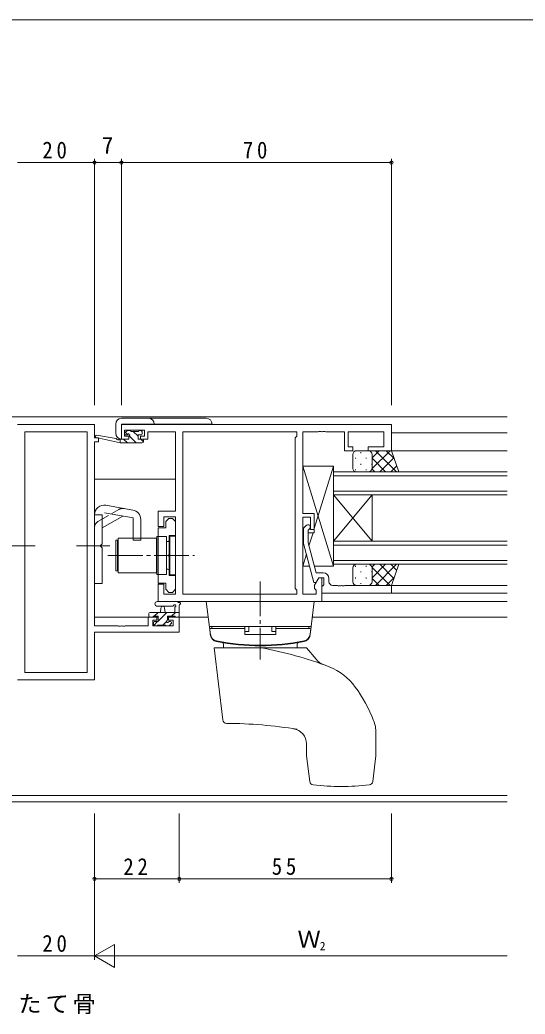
# Model space of a CAD drawing. Units: millimetres on the paper. Extents: x -420 to 373, y -297 to 267.
# Drawn here: x 61 to 192, y 6.2 to 264.4 of the extents above; entities that cross this region are included whole.
import ezdxf
from ezdxf.enums import TextEntityAlignment as Align

# ---------------------------------------------------------------- set-up
doc = ezdxf.new("R2010")
doc.units = ezdxf.units.MM
doc.linetypes.add('CHAIN2', pattern=[12, 9, -1, 1, -1])
doc.linetypes.add('DASHED3', pattern=[4, 3, -1])
for name, color, linetype, lineweight in [('0-1_YKK_ZWAK', 7, 'Continuous', 9), ('0-3_YKK_11', 7, 'Continuous', 9), ('0-4_YKK_12', 2, 'Continuous', 9), ('0-5_YKK_13', 4, 'Continuous', 9), ('0-7_YKK_D', 6, 'Continuous', 9)]:
    doc.layers.add(name, color=color, linetype=linetype, lineweight=lineweight)
doc.layers.add('0-2_USER1', color=3, linetype='Continuous')
doc.styles.add('ＭＳ ゴシック', font='')
doc.styles.get('ＭＳ ゴシック').set_extended_font_data('MS Gothic')

msp = doc.modelspace()

# ---------------------------------------------------------------- linework, layer by layer
at = {"layer": '0-1_YKK_ZWAK'}
msp.add_line((352.3, 264.4), (-417.7, 264.4), dxfattribs=at)
at = {"layer": '0-3_YKK_11'}
for p, q in [((60.338, 159.339), (80.338, 159.339)), ((80.338, 159.339), (80.338, 155.839)), ((87.338, 155.539), (87.338, 159.339)), ((87.338, 159.339), (157.338, 159.339)), ((88.138, 157.839), (88.138, 156.339)), ((93.338, 157.839), (88.138, 157.839)), ((93.338, 156.339), (93.338, 157.839)), ((138.563, 157.529), (138.38, 157.409)), ((139.113, 157.529), (138.563, 157.529)), ((139.296, 157.409), (139.113, 157.529)), ((139.563, 157.529), (139.38, 157.409)), ((140.113, 157.529), (139.563, 157.529)), ((140.296, 157.409), (140.113, 157.529)), ((157.338, 159.339), (157.338, 152.539)), ((62.268, 157.409), (62.268, 94.969)), ((78.408, 157.409), (62.268, 157.409)), ((78.408, 94.969), (78.408, 157.409)), ((78.408, 94.969), (78.408, 157.409)), ((80.338, 155.839), (81.338, 155.839)), ((81.338, 155.839), (81.338, 154.839)), ((89.238, 155.539), (87.338, 155.539)), ((88.138, 156.339), (89.238, 156.339)), ((89.238, 156.339), (89.238, 155.539)), ((92.238, 156.339), (93.338, 156.339)), ((92.238, 155.539), (92.238, 156.339)), ((94.138, 155.539), (92.238, 155.539)), ((94.138, 157.409), (94.138, 156.609)), ((101.338, 157.409), (94.138, 157.409)), ((94.138, 156.609), (94.138, 155.539)), ((101.338, 136.839), (101.338, 157.409)), ((103.268, 157.409), (132.838, 157.409)), ((103.268, 115.269), (103.268, 157.409)), ((103.268, 115.269), (103.268, 157.409)), ((132.838, 156.339), (132.408, 155.909)), ((132.408, 155.909), (132.408, 116.769)), ((132.838, 157.409), (132.838, 156.339)), ((134.338, 157.409), (134.338, 136.239)), ((138.38, 157.409), (134.338, 157.409)), ((139.38, 157.409), (139.296, 157.409)), ((145.138, 157.409), (140.296, 157.409)), ((145.138, 152.539), (145.138, 157.409)), ((146.138, 157.409), (146.138, 153.539)), ((155.408, 157.409), (146.138, 157.409)), ((155.408, 153.539), (155.408, 157.409)), ((81.338, 154.839), (80.338, 154.839)), ((80.338, 154.839), (80.338, 107.069)), ((147.338, 152.539), (145.138, 152.539)), ((146.138, 153.539), (147.338, 153.539)), ((147.338, 153.539), (147.338, 152.539)), ((151.338, 153.539), (155.408, 153.539)), ((151.338, 152.539), (151.338, 153.539)), ((157.338, 152.539), (151.338, 152.539)), ((96.838, 136.839), (101.338, 136.839)), ((96.838, 132.839), (96.838, 136.839)), ((98.338, 135.339), (98.338, 132.839)), ((101.338, 135.339), (98.338, 135.339)), ((99.638, 134.94), (98.838, 134.14)), ((100.538, 134.94), (99.638, 134.94)), ((101.338, 134.14), (100.538, 134.94)), ((101.338, 115.269), (101.338, 135.339)), ((134.338, 136.239), (137.338, 136.239)), ((134.338, 135.239), (134.338, 115.269)), ((136.338, 135.239), (134.338, 135.239)), ((136.338, 132.039), (136.338, 135.239)), ((137.338, 136.239), (137.338, 132.039)), ((98.338, 132.839), (96.838, 132.839)), ((98.838, 132.515), (96.838, 132.515)), ((96.838, 132.515), (96.838, 118.165)), ((98.838, 134.14), (98.838, 132.515)), ((101.338, 130.54), (101.338, 134.14)), ((135.314, 133.163), (134.538, 132.387)), ((134.538, 132.387), (134.538, 128.442)), ((135.738, 131.89), (136.162, 132.315)), ((135.738, 128.6), (135.738, 131.89)), ((137.338, 132.039), (136.338, 132.039)), ((99.738, 130.54), (101.338, 130.54)), ((99.738, 125.798), (99.738, 130.54)), ((134.538, 128.442), (137.245, 118.339)), ((137.818, 120.839), (135.738, 128.6)), ((99.618, 125.615), (99.738, 125.798)), ((99.618, 125.065), (99.618, 125.615)), ((99.738, 124.881), (99.618, 125.065)), ((99.738, 120.14), (99.738, 124.881)), ((101.338, 120.14), (99.738, 120.14)), ((101.338, 116.54), (101.338, 120.14)), ((137.408, 117.582), (138.538, 119.539)), ((139.638, 120.839), (137.818, 120.839)), ((137.845, 118.339), (138.538, 119.539)), ((138.538, 119.539), (139.838, 119.539)), ((138.538, 119.539), (139.338, 119.539)), ((139.338, 119.539), (139.338, 113.339)), ((139.838, 119.539), (139.838, 117.739)), ((141.138, 118.539), (141.138, 119.339)), ((96.838, 118.165), (98.838, 118.165)), ((96.838, 117.839), (98.338, 117.839)), ((96.838, 113.339), (96.838, 117.839)), ((98.338, 117.839), (98.338, 115.269)), ((98.838, 118.165), (98.838, 116.54)), ((98.838, 116.54), (99.638, 115.74)), ((100.538, 115.74), (101.338, 116.54)), ((132.408, 116.769), (132.838, 116.339)), ((132.838, 116.339), (132.838, 115.269)), ((137.245, 118.339), (137.845, 118.339)), ((137.408, 116.769), (137.408, 117.582)), ((137.838, 116.339), (137.408, 116.769)), ((137.838, 115.269), (137.838, 116.339)), ((139.638, 117.539), (139.338, 117.239)), ((139.338, 117.239), (139.338, 115.539)), ((139.838, 117.739), (139.638, 117.539)), ((143.38, 117.539), (142.138, 117.539)), ((143.563, 117.419), (143.38, 117.539)), ((144.113, 117.419), (143.563, 117.419)), ((144.296, 117.539), (144.113, 117.419)), ((144.38, 117.539), (144.296, 117.539)), ((144.563, 117.419), (144.38, 117.539)), ((145.113, 117.419), (144.563, 117.419)), ((145.296, 117.539), (145.113, 117.419)), ((157.338, 117.539), (145.296, 117.539)), ((157.338, 115.539), (157.338, 117.539)), ((98.338, 115.269), (101.338, 115.269)), ((99.638, 115.74), (100.538, 115.74)), ((132.838, 115.269), (103.268, 115.269)), ((134.338, 115.269), (137.838, 115.269)), ((139.338, 115.539), (157.338, 115.539)), ((139.338, 113.339), (96.838, 113.339)), ((94.238, 109.339), (96.538, 109.339)), ((94.238, 107.069), (94.238, 109.339)), ((95.438, 108.539), (95.438, 107.069)), ((96.538, 108.539), (95.438, 108.539)), ((96.538, 109.339), (96.538, 108.539)), ((99.538, 109.339), (102.338, 109.339)), ((99.538, 108.539), (99.538, 109.339)), ((100.708, 108.539), (99.538, 108.539)), ((100.708, 107.069), (100.708, 108.539)), ((102.338, 109.339), (102.338, 105.439)), ((80.338, 107.069), (86.38, 107.069)), ((86.38, 107.069), (86.563, 106.949)), ((86.563, 106.949), (87.113, 106.949)), ((87.113, 106.949), (87.296, 107.069)), ((87.296, 107.069), (87.38, 107.069)), ((87.38, 107.069), (87.563, 106.949)), ((87.563, 106.949), (88.113, 106.949)), ((88.113, 106.949), (88.296, 107.069)), ((88.296, 107.069), (94.238, 107.069)), ((95.438, 107.069), (100.708, 107.069)), ((80.338, 105.439), (80.338, 93.039)), ((102.338, 105.439), (80.338, 105.439)), ((80.338, 93.039), (60.338, 93.039)), ((62.268, 94.969), (78.408, 94.969))]:
    msp.add_line(p, q, dxfattribs=at)
for centre, radius, start, end in [((135.738, 132.739), 0.6, 314.99998, 135), ((139.638, 119.339), 1.5, 0, 89.99998), ((142.138, 118.539), 1, 180, 269.99998)]:
    msp.add_arc(centre, radius, start, end, dxfattribs=at)
at = {"layer": '0-4_YKK_12'}
for p, q in [((27.216, 161.339), (113.46, 161.339)), ((113.46, 161.339), (187.338, 161.339)), ((80.838, 155.839), (80.838, 155.932)), ((103.268, 157.139), (103.268, 115.569)), ((103.268, 157.139), (103.268, 115.569)), ((157.338, 157.139), (187.338, 157.139)), ((156.838, 152.539), (187.338, 152.539)), ((101.338, 145.139), (80.338, 145.139)), ((142.339, 147.039), (142.339, 141.039)), ((187.338, 147.039), (142.339, 147.039)), ((142.339, 146.039), (187.338, 146.039)), ((187.338, 142.039), (142.339, 142.039)), ((142.339, 141.039), (152.339, 129.039)), ((142.339, 129.039), (152.339, 141.039)), ((142.339, 129.039), (142.339, 141.039)), ((142.339, 141.039), (187.338, 141.039)), ((152.339, 129.039), (152.339, 141.039)), ((142.339, 129.039), (142.339, 123.039)), ((187.338, 129.039), (142.339, 129.039)), ((142.339, 128.039), (187.338, 128.039)), ((187.338, 124.039), (142.339, 124.039)), ((142.339, 123.039), (187.338, 123.039)), ((157.338, 117.539), (187.338, 117.539)), ((157.038, 115.539), (187.338, 115.539)), ((103.268, 113.339), (187.338, 113.339)), ((96.838, 109.339), (80.338, 109.339)), ((109.831, 109.339), (99.238, 109.339)), ((187.338, 109.339), (136.849, 109.339)), ((80.838, 105.438), (80.838, 105.439)), ((-46.662, 62.969), (187.338, 62.969)), ((-46.662, 61.339), (187.338, 61.339))]:
    msp.add_line(p, q, dxfattribs=at)
at = {"layer": '0-5_YKK_13'}
for p, q in [((109.336, 160.959), (87.336, 160.959)), ((109.336, 160.959), (87.336, 160.959)), ((85.836, 159.459), (85.836, 157.059)), ((85.836, 159.459), (85.836, 157.059)), ((87.336, 159.459), (110.836, 159.459)), ((87.336, 155.559), (87.336, 159.459)), ((87.336, 159.459), (110.836, 159.459)), ((87.336, 155.559), (87.336, 159.459)), ((88.724, 157.651), (88.224, 157.151)), ((88.724, 157.651), (88.224, 157.151)), ((89.536, 157.739), (88.936, 157.739)), ((89.536, 157.739), (88.936, 157.739)), ((91.736, 157.539), (89.736, 157.539)), ((91.736, 157.539), (89.736, 157.539)), ((91.636, 156.264), (90.362, 157.539)), ((92.436, 157.739), (91.936, 157.739)), ((92.436, 157.739), (91.936, 157.739)), ((92.736, 157.41), (92.407, 157.739)), ((87.038, 154.539), (80.772, 155.946)), ((87.038, 154.539), (80.772, 155.946)), ((85.925, 155.719), (80.886, 156.535)), ((85.925, 155.719), (80.886, 156.535)), ((87.038, 155.539), (86.951, 155.553)), ((87.038, 155.539), (86.951, 155.553)), ((87.038, 154.539), (87.038, 155.539)), ((89.236, 155.539), (87.038, 155.539)), ((87.038, 154.539), (87.038, 155.539)), ((89.236, 155.539), (87.038, 155.539)), ((88.871, 154.539), (87.871, 155.539)), ((88.956, 156.7), (88.364, 157.291)), ((88.436, 156.639), (88.775, 156.639)), ((88.436, 156.639), (88.775, 156.639)), ((89.236, 156.178), (89.236, 155.539)), ((89.236, 156.178), (89.236, 155.539)), ((91.116, 154.539), (89.297, 156.359)), ((91.636, 156.639), (92.436, 156.639)), ((91.636, 155.539), (91.636, 156.639)), ((91.636, 156.639), (92.436, 156.639)), ((91.636, 155.539), (91.636, 156.639)), ((92.736, 155.539), (91.636, 155.539)), ((92.736, 155.539), (91.636, 155.539)), ((93.036, 154.864), (92.362, 155.539)), ((92.736, 156.939), (92.736, 157.439)), ((92.736, 156.939), (92.736, 157.439)), ((93.036, 154.839), (93.036, 155.239)), ((93.036, 154.839), (93.036, 155.239)), ((92.736, 154.539), (87.038, 154.539)), ((92.736, 154.539), (87.038, 154.539)), ((148.338, 152.539), (151.338, 152.539)), ((157.338, 152.539), (151.338, 152.539)), ((154.169, 152.539), (152.338, 150.708)), ((156.997, 152.539), (152.338, 147.88)), ((158.686, 147.039), (153.186, 152.539)), ((158.074, 150.479), (156.014, 152.539)), ((159.302, 147.039), (157.338, 152.539)), ((147.338, 148.038), (147.338, 151.539)), ((148.003, 150.704), (148.003, 150.504)), ((149.418, 152.119), (149.418, 151.919)), ((150.833, 150.704), (150.833, 150.504)), ((152.248, 151.954), (152.248, 151.919)), ((152.338, 151.539), (152.338, 148.039)), ((155.857, 147.039), (152.338, 150.558)), ((157.993, 150.706), (154.325, 147.039)), ((142.338, 122.539), (134.338, 148.539)), ((134.338, 148.539), (134.338, 136.239)), ((142.338, 148.539), (134.338, 148.539)), ((142.338, 148.539), (137.338, 132.289)), ((142.338, 122.539), (142.338, 148.539)), ((148.003, 147.674), (148.003, 147.474)), ((149.418, 149.089), (149.418, 148.889)), ((150.833, 147.674), (150.833, 147.474)), ((152.248, 149.089), (152.248, 148.889)), ((153.029, 147.039), (152.338, 147.73)), ((158.737, 148.622), (157.154, 147.039)), ((142.338, 123.139), (142.338, 147.139)), ((151.338, 147.039), (148.338, 147.039)), ((151.338, 147.039), (159.302, 147.039)), ((90.272, 137.131), (83.272, 138.366)), ((80.338, 118.089), (80.338, 135.904)), ((82.338, 135.839), (80.338, 135.839)), ((82.338, 135.904), (82.338, 128.339)), ((82.338, 132.499), (87.645, 135.564)), ((90.338, 135.089), (82.925, 136.396)), ((90.338, 135.089), (90.338, 129.339)), ((92.338, 134.669), (92.338, 129.339)), ((134.338, 136.239), (137.338, 136.239)), ((137.338, 136.239), (137.338, 131.239)), ((86.338, 129.339), (85.838, 129.339)), ((85.838, 121.339), (85.838, 129.339)), ((86.338, 121.339), (86.338, 129.339)), ((86.438, 129.839), (86.438, 120.839)), ((86.438, 129.839), (96.438, 129.839)), ((92.338, 129.339), (90.338, 129.339)), ((96.438, 129.839), (96.438, 120.839)), ((96.538, 130.289), (99.038, 130.289)), ((96.538, 120.389), (96.538, 130.289)), ((99.038, 130.289), (99.038, 120.389)), ((99.838, 130.339), (99.838, 120.339)), ((99.838, 130.339), (101.338, 130.339)), ((101.338, 130.339), (101.338, 120.339)), ((134.338, 131.239), (134.338, 122.539)), ((134.538, 131.239), (134.338, 131.239)), ((134.538, 131.239), (134.338, 131.239)), ((137.338, 131.239), (135.738, 131.239)), ((137.015, 131.239), (135.955, 127.792)), ((81.938, 127.939), (82.338, 128.339)), ((81.938, 127.939), (81.938, 127.739)), ((81.938, 127.739), (82.338, 127.339)), ((82.338, 127.339), (82.338, 118.089)), ((96.438, 128.339), (96.538, 128.339)), ((96.538, 122.339), (96.538, 128.339)), ((99.038, 128.939), (99.338, 128.939)), ((99.038, 121.739), (99.038, 128.939)), ((135.291, 125.634), (134.338, 122.539)), ((96.438, 122.339), (96.538, 122.339)), ((99.038, 121.739), (99.338, 121.739)), ((134.338, 122.539), (136.12, 122.539)), ((137.362, 122.539), (142.338, 122.539)), ((147.338, 122.04), (147.338, 118.539)), ((148.003, 122.404), (148.003, 122.604)), ((151.338, 123.039), (148.338, 123.039)), ((150.833, 122.404), (150.833, 122.604)), ((151.338, 123.039), (159.302, 123.039)), ((153.029, 123.039), (152.338, 122.348)), ((155.857, 123.039), (152.338, 119.52)), ((156.997, 117.539), (152.338, 122.198)), ((152.338, 118.539), (152.338, 122.039)), ((158.686, 123.039), (153.186, 117.539)), ((157.993, 119.372), (154.325, 123.039)), ((158.737, 121.456), (157.154, 123.039)), ((159.302, 123.039), (157.338, 117.539)), ((85.838, 121.339), (86.338, 121.339)), ((96.438, 120.839), (86.438, 120.839)), ((99.038, 120.389), (96.538, 120.389)), ((101.338, 120.339), (99.838, 120.339)), ((148.003, 119.374), (148.003, 119.574)), ((149.418, 120.989), (149.418, 121.189)), ((150.833, 119.374), (150.833, 119.574)), ((152.248, 120.989), (152.248, 121.189)), ((154.169, 117.539), (152.338, 119.369)), ((158.074, 119.598), (156.014, 117.539)), ((82.338, 118.089), (80.338, 118.089)), ((148.338, 117.539), (151.338, 117.539)), ((149.418, 117.959), (149.418, 118.159)), ((157.338, 117.539), (151.338, 117.539)), ((152.248, 118.124), (152.248, 118.159)), ((96.61, 113.339), (101.772, 113.339)), ((96.61, 112.139), (100.571, 112.136)), ((97.438, 110.539), (97.54, 111.683)), ((98.638, 110.539), (98.536, 111.683)), ((101.138, 111.719), (101.138, 110.539)), ((102.338, 109.639), (102.338, 112.319)), ((110.403, 104.68), (109.34, 113.339)), ((94.438, 110.239), (94.438, 109.639)), ((102.338, 110.539), (94.738, 110.539)), ((94.738, 109.339), (95.338, 109.339)), ((95.538, 109.539), (96.838, 109.539)), ((95.846, 109.539), (96.846, 110.539)), ((96.838, 108.286), (99.091, 110.539)), ((96.838, 109.539), (96.838, 108.139)), ((99.238, 109.539), (101.238, 109.539)), ((99.238, 108.6), (99.238, 109.539)), ((100.336, 109.539), (101.336, 110.539)), ((101.438, 109.339), (102.038, 109.339)), ((95.638, 107.839), (95.638, 107.339)), ((95.704, 107.152), (96.691, 108.139)), ((96.838, 108.139), (95.938, 108.139)), ((95.938, 107.039), (96.438, 107.039)), ((96.638, 107.239), (98.738, 107.239)), ((98.036, 107.239), (98.995, 108.198)), ((98.938, 107.039), (99.538, 107.039)), ((100.038, 108.139), (99.699, 108.139)), ((99.75, 107.127), (100.25, 107.627)), ((136.542, 106.839), (110.138, 106.839)), ((110.24, 106.339), (110.364, 104.922)), ((110.24, 106.339), (119.34, 106.339)), ((110.74, 106.839), (110.74, 106.339)), ((110.74, 106.839), (119.34, 106.839)), ((119.34, 104.839), (119.34, 106.839)), ((120.34, 106.839), (120.34, 105.572)), ((126.34, 106.839), (126.34, 105.572)), ((135.94, 106.839), (127.34, 106.839)), ((127.34, 104.839), (127.34, 106.839)), ((136.44, 106.339), (127.34, 106.339)), ((135.94, 106.839), (135.94, 106.339)), ((136.44, 106.339), (136.316, 104.922)), ((119.34, 105.572), (120.34, 105.572)), ((127.34, 104.839), (119.34, 104.839)), ((127.34, 105.572), (126.34, 105.572)), ((135.34, 101.339), (111.34, 101.339)), ((113.639, 82.613), (111.34, 101.339)), ((113.805, 101.339), (113.79, 102.22)), ((132.875, 101.339), (132.891, 102.22)), ((137.84, 98.36), (135.34, 101.339)), ((153.34, 73.4), (153.34, 79.185)), ((135.34, 73.4), (135.34, 76.38)), ((136.167, 66.606), (135.348, 73.278)), ((153.333, 73.278), (152.514, 66.606))]:
    msp.add_line(p, q, dxfattribs=at)
at = {"layer": '0-5_YKK_13', "linetype": 'DASHED3'}
for p, q in [((81.338, 134.232), (86.645, 137.296)), ((86.338, 128.339), (86.438, 128.339)), ((86.338, 122.339), (86.438, 122.339))]:
    msp.add_line(p, q, dxfattribs=at)
at = {"layer": '0-5_YKK_13', "linetype": 'CHAIN2'}
for p, q in [((56.338, 127.839), (64.968, 127.839)), ((84.338, 127.839), (75.708, 127.839)), ((83.838, 125.34), (106.268, 125.34)), ((123.34, 118.539), (123.34, 98.339))]:
    msp.add_line(p, q, dxfattribs=at)
at = {"layer": '0-5_YKK_13'}
msp.add_lwpolyline([(136.277, 104.68), (137.34, 113.339), (109.34, 113.339)], dxfattribs=at)
for centre, radius, start, end in [((87.336, 159.459), 1.5, 90, 180), ((87.336, 159.459), 1.5, 90, 180), ((94.336, 159.459), 1.5, 0, 90), ((94.336, 159.459), 1.5, 0, 90), ((109.336, 159.459), 1.5, 0, 90), ((109.336, 159.459), 1.5, 0, 90), ((88.936, 157.439), 0.3, 90, 135), ((88.936, 157.439), 0.3, 90, 135), ((89.536, 157.539), 0.2, 0, 90), ((89.536, 157.539), 0.2, 0, 90), ((91.936, 157.539), 0.2, 90, 180), ((91.936, 157.539), 0.2, 90, 180), ((92.436, 157.439), 0.3, 0, 90), ((92.436, 157.439), 0.3, 0, 90), ((80.838, 156.239), 0.3, 80.80246, 257.34137), ((80.838, 156.239), 0.3, 80.80246, 257.34137), ((87.336, 157.059), 1.5, 180, 270), ((87.336, 157.059), 1.5, 180, 270), ((85.877, 155.423), 0.3, 20.80246, 80.80246), ((85.877, 155.423), 0.3, 20.80246, 80.80246), ((86.438, 155.636), 0.3, 200.80246, 320.80246), ((86.438, 155.636), 0.3, 200.80246, 320.80246), ((86.903, 155.257), 0.3, 80.80246, 140.80246), ((86.903, 155.257), 0.3, 80.80246, 140.80246), ((88.436, 156.939), 0.3, 135, 270), ((88.436, 156.939), 0.3, 135, 270), ((88.775, 156.939), 0.3, 270, 326.94426), ((88.775, 156.939), 0.3, 270, 326.94426), ((89.236, 156.639), 0.25, 303.05573, 146.94426), ((89.236, 156.639), 0.25, 303.05573, 146.94426), ((89.536, 156.178), 0.3, 123.05573, 180), ((89.536, 156.178), 0.3, 123.05573, 180), ((92.436, 156.939), 0.3, 270, 0), ((92.436, 156.939), 0.3, 270, 0), ((92.736, 155.239), 0.3, 0, 90), ((92.736, 155.239), 0.3, 0, 90), ((92.736, 154.839), 0.3, 270, 0), ((92.736, 154.839), 0.3, 270, 0), ((148.338, 151.539), 1, 89.99989, 179.99989), ((151.338, 151.539), 1, 359.99989, 89.99989), ((148.338, 148.039), 1, 179.99989, 269.99989), ((151.338, 148.039), 1, 269.99989, 359.99989), ((82.838, 135.904), 2.5, 80, 180), ((89.838, 134.669), 2.5, 0, 80), ((99.338, 129.439), 0.5, 270, 0), ((99.338, 121.239), 0.5, 0, 90), ((148.338, 122.039), 1, 90.00023, 180.00023), ((151.338, 122.039), 1, 0.00023, 90.00023), ((148.338, 118.539), 1, 180.00023, 270.00023), ((151.338, 118.539), 1, 270.00023, 0.00023), ((96.611, 112.739), 0.6, 89.95976, 269.95976), ((98.038, 111.639), 0.5, 5.09206, 174.90793), ((100.571, 112.436), 0.3, 269.95976, 340.81024), ((101.138, 112.239), 0.3, 300, 160.81024), ((101.438, 111.719), 0.3, 119.99998, 180), ((101.772, 113.039), 0.3, 40.52878, 90), ((102.229, 113.429), 0.3, 220.52878, 280.52878), ((102.338, 112.839), 0.3, 300, 100.52878), ((102.638, 112.319), 0.3, 119.99998, 180), ((94.738, 110.239), 0.3, 90, 180), ((94.738, 109.639), 0.3, 180, 270), ((95.338, 109.539), 0.2, 270, 0), ((98.938, 108.6), 0.3, 303.05573, 0), ((101.438, 109.539), 0.2, 180, 270), ((102.038, 109.639), 0.3, 270, 0), ((95.938, 107.839), 0.3, 90, 180), ((95.938, 107.339), 0.3, 180, 270), ((96.438, 107.239), 0.2, 270, 0), ((98.938, 107.239), 0.2, 180, 270), ((99.238, 108.139), 0.25, 123.05573, 326.94426), ((99.699, 107.839), 0.3, 90, 146.94426), ((99.538, 107.339), 0.3, 270, 314.99998), ((100.038, 107.839), 0.3, 314.99998, 90), ((112.357, 105.097), 2, 185, 258.64775), ((112.367, 105.102), 2, 187, 258.65825), ((112.388, 104.924), 2, 187, 258.68115), ((134.292, 104.924), 2, 281.31883, 353), ((134.314, 105.102), 2, 281.34174, 353), ((134.324, 105.097), 2, 281.35223, 355), ((123.34, 159.805), 57.8, 258.64775, 281.35223), ((123.34, 159.813), 57.8, 258.65883, 281.34174), ((123.34, 159.639), 57.8, 258.68115, 281.31883), ((113.29, 102.212), 0.5, 1, 80.0733), ((106.64, 6.839), 96.004, 68.89944, 79.84413), ((133.39, 102.212), 0.5, 99.92668, 179), ((141.67, 101.574), 5, 220, 249.70749), ((135.802, 82.412), 15, 35.67719, 68.89944), ((115.494, 67.831), 40, 21.485, 35.67719), ((114.632, 82.735), 1, 187, 269.52957), ((113.639, -38.261), 120, 80.76089, 89.52957), ((131.34, 76.38), 4, 0, 81.22234), ((144.34, 79.185), 9, 0, 21.485), ((136.34, 73.4), 1, 180, 187), ((152.34, 73.4), 1, 353, 0), ((137.159, 66.728), 1, 187, 263.80104), ((144.34, 132.839), 67.5, 263.80104, 276.19894), ((151.521, 66.728), 1, 276.19894, 353)]:
    msp.add_arc(centre, radius, start, end, dxfattribs=at)
at = {"layer": '0-5_YKK_13', "linetype": 'DASHED3'}
for centre, start, end in [((87.645, 135.564), 80, 119.99998), ((82.338, 132.499), 119.99998, 180)]:
    msp.add_arc(centre, 2, start, end, dxfattribs=at)
at = {"layer": '0-7_YKK_D'}
for p, q in [((60.338, 227.339), (80.338, 227.339)), ((80.338, 164.339), (80.338, 228.339)), ((80.338, 164.339), (80.338, 228.339)), ((80.338, 227.339), (87.338, 227.339)), ((87.338, 164.339), (87.338, 228.339)), ((87.338, 164.339), (87.338, 228.339)), ((87.338, 227.339), (157.338, 227.339)), ((157.338, 164.339), (157.338, 228.339)), ((80.338, 58.339), (80.338, 40.339)), ((80.338, 58.339), (80.338, 20.339)), ((80.338, 58.339), (80.338, 20.339)), ((102.338, 58.339), (102.338, 40.339)), ((102.338, 58.339), (102.338, 40.339)), ((157.338, 58.339), (157.338, 40.339)), ((102.338, 41.339), (80.338, 41.339)), ((102.338, 41.339), (157.338, 41.339)), ((80.338, 21.339), (85.534, 24.339)), ((85.534, 18.339), (85.534, 24.339)), ((60.338, 21.339), (80.338, 21.339)), ((80.338, 21.339), (90.73, 21.339)), ((80.338, 21.339), (85.534, 18.339)), ((86.338, 21.339), (187.338, 21.339))]:
    msp.add_line(p, q, dxfattribs=at)
for centre in [(80.338, 227.339), (80.338, 227.339), (87.338, 227.339), (87.338, 227.339), (157.338, 227.339), (80.338, 41.339), (102.338, 41.339), (102.338, 41.339), (157.338, 41.339)]:
    msp.add_circle(centre, 0.425, dxfattribs=at)

# ---------------------------------------------------------------- texts
at = {"layer": '0-2_USER1', "insert": (60.615, 6.23), "char_height": 4.399, "attachment_point": 7, "style": 'ＭＳ ゴシック'}
msp.add_mtext('\\T1.17;たて骨', dxfattribs=at)
at = {"layer": '0-7_YKK_D', "color": 3, "style": 'ＭＳ ゴシック'}
for s, p in [('7', (82.238, 228.339)), ('Ｗ', (132.998, 22.139))]:
    msp.add_text(s, height=4.399, dxfattribs=at).set_placement(p, align=Align.BOTTOM_LEFT)
at = {"layer": '0-7_YKK_D', "color": 7, "style": 'ＭＳ ゴシック'}
msp.add_text('2', height=2.199, dxfattribs=at).set_placement((138.758, 22.139), align=Align.BOTTOM_LEFT)
at = {"layer": '0-7_YKK_D', "color": 3, "char_height": 4.399, "attachment_point": 7, "style": 'ＭＳ ゴシック'}
for s, insert in [('\\T1.36;\\W0.9;20', (66.818, 228.339)), ('\\T1.36;\\W0.9;70', (118.818, 228.339)), ('\\T1.36;\\W0.9;22', (87.818, 42.339)), ('\\T1.36;\\W0.9;55', (126.318, 42.339)), ('\\T1.36;\\W0.9;20', (66.818, 22.339))]:
    msp.add_mtext(s, dxfattribs=dict(at, insert=insert))

doc.saveas('drawing.dxf')
